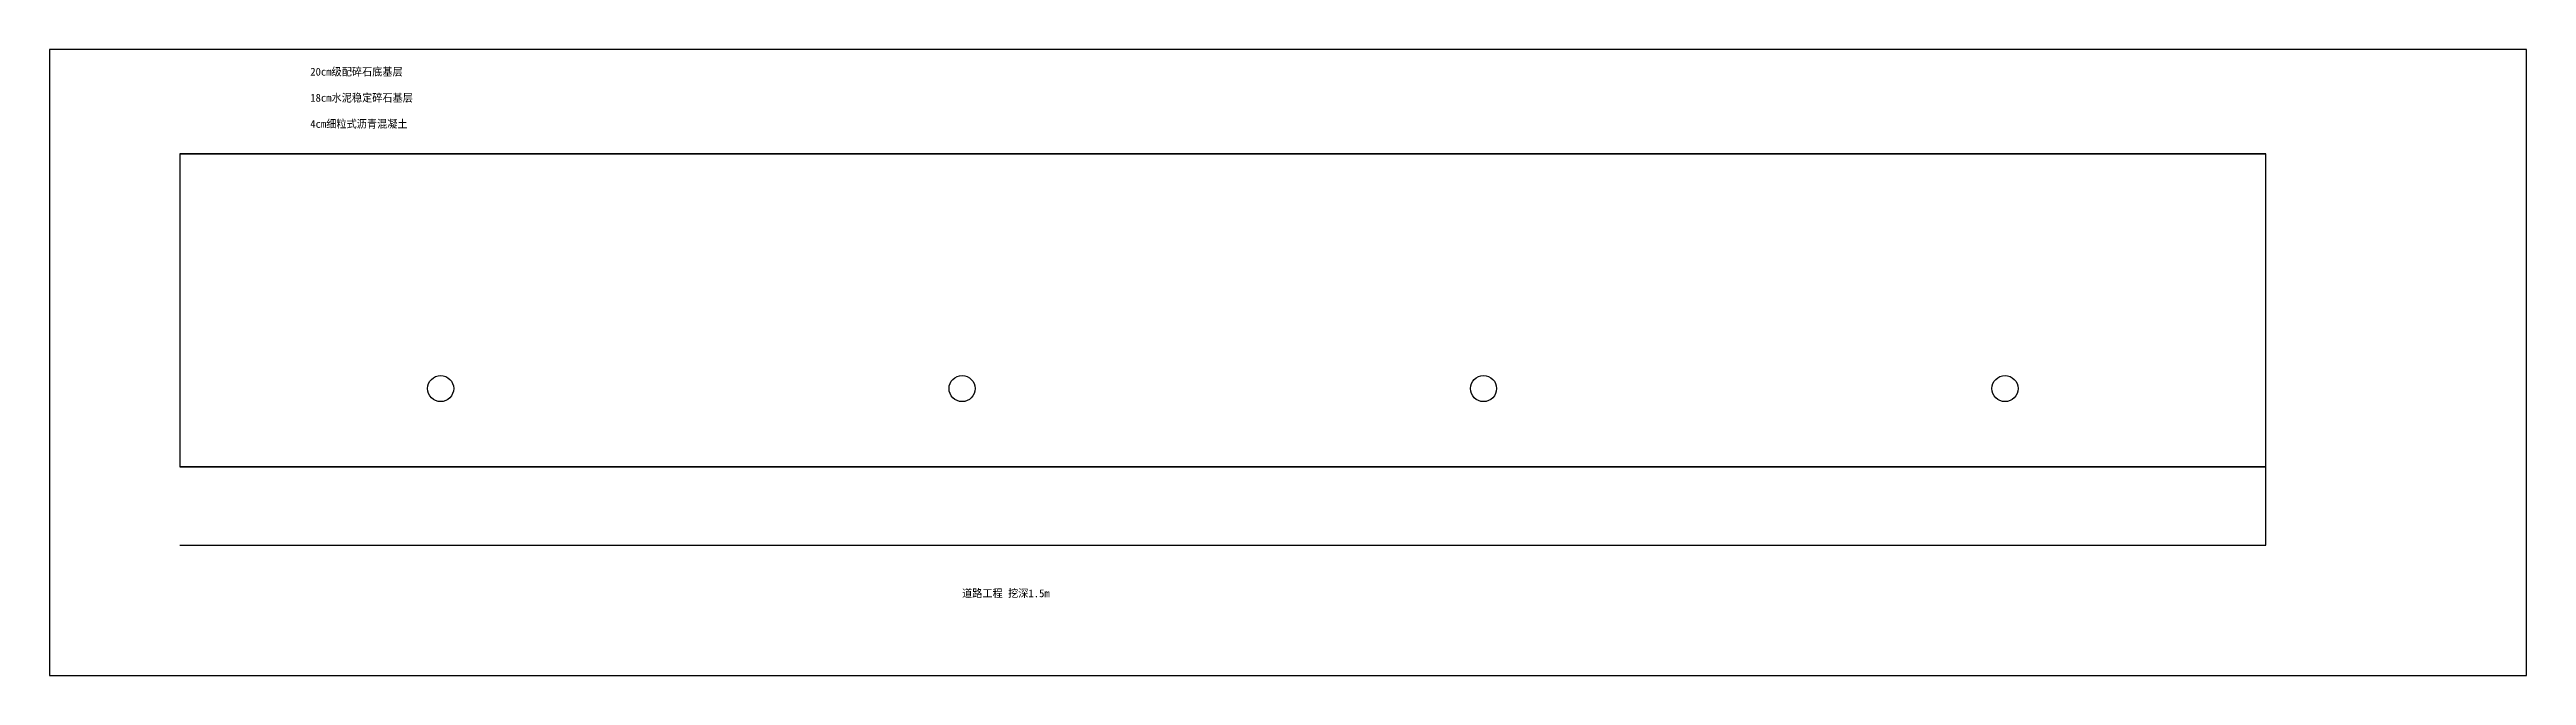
# Model space of a CAD drawing. Header units: millimetres. Extents: x -5000 to 90000, y -8000 to 16000.
import ezdxf

# ---------------------------------------------------------------- set-up
doc = ezdxf.new("R2010")
doc.units = ezdxf.units.MM

# ---------------------------------------------------------------- blocks, each defined once
blk = doc.blocks.new('检查井')
blk.add_circle((0, 0), 500)

msp = doc.modelspace()

# ---------------------------------------------------------------- linework, layer by layer
at = {"layer": '人行道'}
msp.add_lwpolyline([(0, -3000), (80000, -3000), (80000, -1), (0, -1)], dxfattribs=at)
at = {"layer": '侧石'}
for p, q in [((0, 12000), (80000, 12000)), ((0, 0), (80000, 0))]:
    msp.add_line(p, q, dxfattribs=at)
at = {"layer": '图框'}
msp.add_lwpolyline([(-5000, -8000), (90000, -8000), (90000, 16000), (-5000, 16000)], close=True, dxfattribs=at)
at = {"layer": '道路面层'}
msp.add_lwpolyline([(0, 0), (80000, 0), (80000, 12000), (0, 12000)], close=True, dxfattribs=at)

# ---------------------------------------------------------------- block references
at = {"layer": '管网'}
for p in [(10000, 3000), (30000, 3000), (50000, 3000), (70000, 3000)]:
    msp.add_blockref('检查井', p, dxfattribs=at)

# ---------------------------------------------------------------- texts
for s, p in [('20cm级配碎石底基层', (5000, 15000)), ('18cm水泥稳定碎石基层', (5000, 14000)), ('4cm细粒式沥青混凝土', (5000, 13000)), ('道路工程 挖深1.5m', (30000, -5000))]:
    msp.add_text(s, height=300).set_placement(p)

doc.saveas('drawing.dxf')
